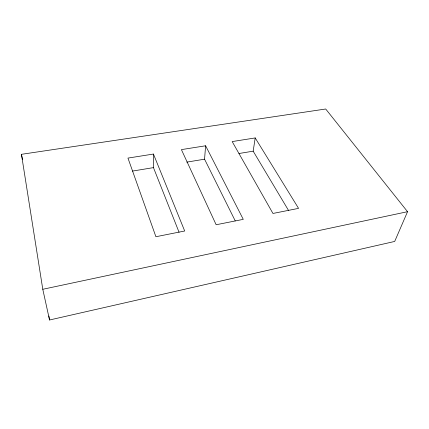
<?xml version="1.0" encoding="UTF-8"?>
<svg xmlns="http://www.w3.org/2000/svg" width="429" height="429" viewBox="0 0 429 429"><rect width="100%" height="100%" fill="white"/><g stroke="black" fill="none" stroke-linecap="round" stroke-linejoin="round"><path stroke-width="0.64" d="M235.242 220.897L204.558 159.191L205.609 145.785L181.403 149.619L216.146 224.753L243.275 219.358L205.609 145.785M288.444 210.285L253.174 151.169L255.196 137.934L232.18 141.581L272.951 213.454L298.568 208.365L255.196 137.934M407.55 211.69L394.696 241.441L49.539 319.996L42.782 289.28L21.45 154.317L325.702 109.004L407.55 211.69L42.782 289.28M132.459 171.085L153.464 167.621L179.043 232.218M186.776 162.124L204.558 159.191M238.985 153.512L253.174 151.169M153.443 154.049L127.955 158.087L155.909 236.728L184.69 231.006L153.443 154.049L153.464 167.621M21.45 154.317L22.533 159.55M48.901 316.028L49.539 319.996"/></g></svg>
